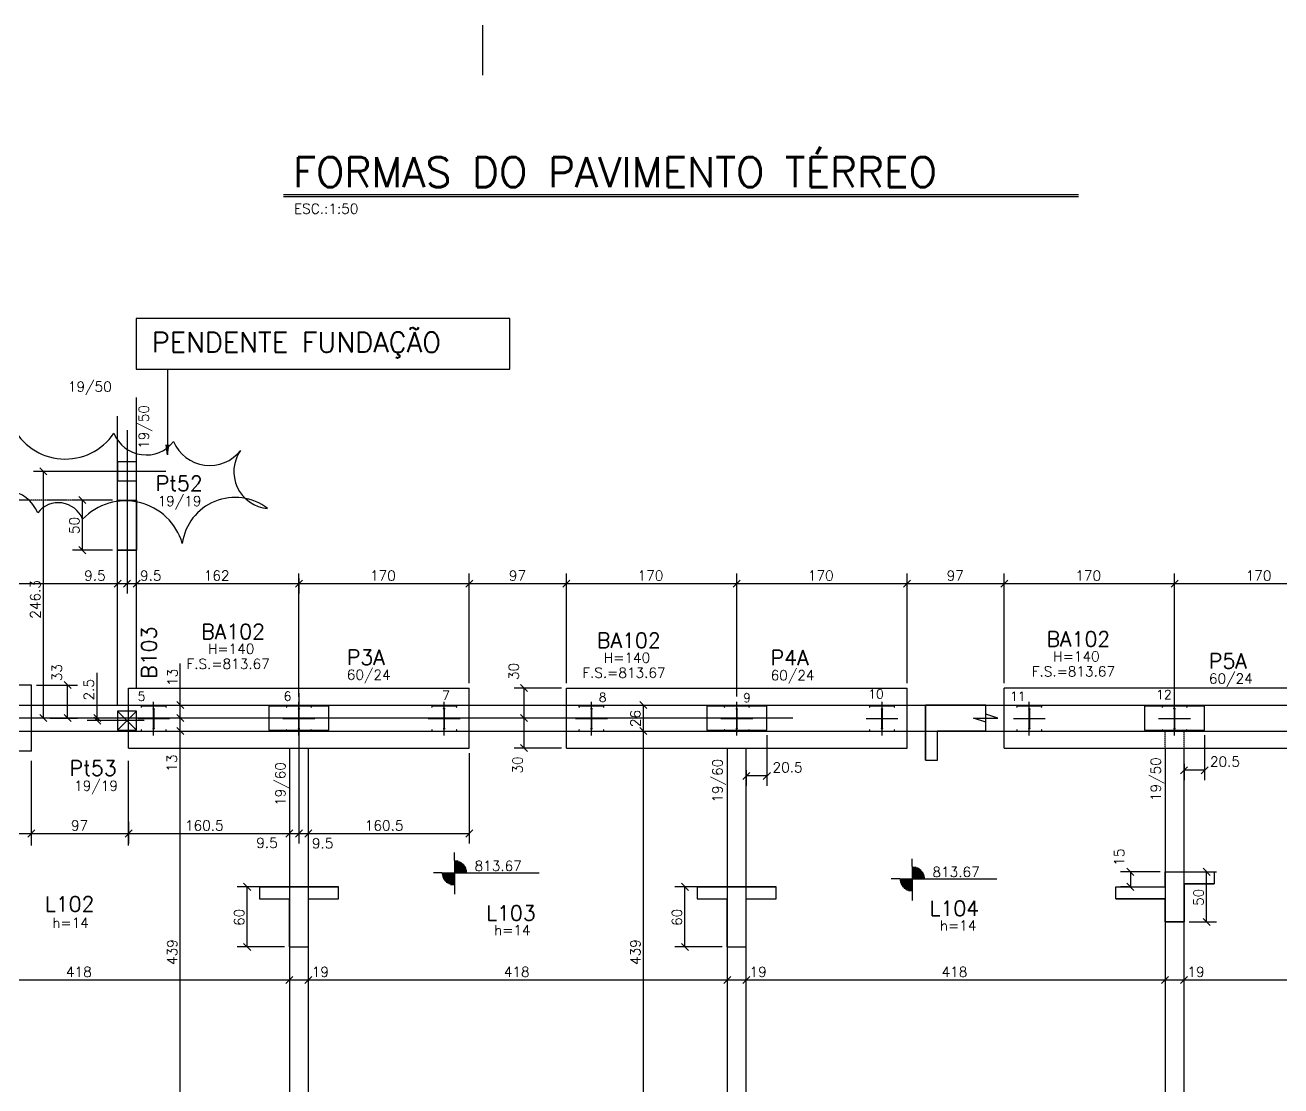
# Model space of a CAD drawing. Extents: x 880 to 5396, y 2011 to 4166.
# Drawn here: x 2111 to 3364, y 3107 to 4166 of the extents above; entities that cross this region are included whole.
import ezdxf

# ---------------------------------------------------------------- set-up
doc = ezdxf.new("R2010")
doc.units = 0
doc.header["$MEASUREMENT"] = 0
doc.linetypes.add('ESTILO_TQS_0004', pattern=[2, 0.5, -0.4, 0.1, -0.4, 0.1, -0.5])
doc.linetypes.add('ESTILO_TQS_0005', pattern=[0.4, 0.3, -0.1])
for name, color, linetype in [('1', 1, 'CONTINUOUS'), ('2', 2, 'CONTINUOUS'), ('3', 3, 'CONTINUOUS'), ('4', 4, 'CONTINUOUS'), ('6', 6, 'CONTINUOUS'), ('7', 7, 'CONTINUOUS'), ('8', 8, 'CONTINUOUS'), ('9', 9, 'CONTINUOUS')]:
    doc.layers.add(name, color=color, linetype=linetype)
doc.styles.get("Standard").update_dxf_attribs({"font": 'ROMANS.SHX'})

msp = doc.modelspace()

# ---------------------------------------------------------------- linework, layer by layer
at = {"layer": '1', "linetype": 'Continuous'}
for p, q in [((2117.031486, 3507.0645), (1777.031636, 3507.0645)), ((2117.031486, 3441.0645), (2117.031486, 3507.0645)), ((2214.0315, 3444.064515), (2214.0315, 3504.064515)), ((2214.0315, 3504.064515), (2554.031486, 3504.064515)), ((2554.031486, 3444.064515), (2554.031486, 3504.064515)), ((2651.031486, 3444.064515), (2651.031486, 3504.064515)), ((2651.031486, 3504.064515), (2991.031486, 3504.064515)), ((2991.031486, 3444.064515), (2991.031486, 3504.064515)), ((3088.031486, 3444.064515), (3088.031486, 3504.064515)), ((1540.083998, 3487.0645), (4685.408132, 3487.0645)), ((1540.012714, 3461.0645), (4683.949391, 3461.0645)), ((2117.031486, 3441.0645), (1777.031636, 3441.0645)), ((2214.0315, 3444.064515), (2554.031486, 3444.064515)), ((2651.031486, 3444.064515), (2991.031486, 3444.064515)), ((3088.031486, 3444.064515), (3428.031486, 3444.064515))]:
    msp.add_line(p, q, dxfattribs=at)
msp.add_lwpolyline([(3428.031486, 3444.064515), (3428.031486, 3504.064515), (3428.031486, 3444.064515), (3428.031486, 3504.064515), (3088.031486, 3504.064515)], dxfattribs=at)
at = {"layer": '2', "linetype": 'Continuous'}
for p, q in [((2132.457695, 3716.846439), (2125.386627, 3723.917506)), ((2171.429746, 3688.179937), (2164.358678, 3695.251005)), ((2171.429746, 3638.179937), (2164.358678, 3645.251005)), ((2199.495966, 3604.752559), (2206.567034, 3611.823626)), ((2208.995966, 3604.752559), (2216.067034, 3611.823626)), ((2208.995966, 3604.752559), (2216.067034, 3611.823626)), ((2218.495966, 3604.752559), (2225.567034, 3611.823626)), ((2380.495952, 3604.752559), (2387.56702, 3611.823626)), ((2380.495952, 3604.752559), (2387.56702, 3611.823626)), ((2380.495952, 3604.752559), (2387.56702, 3611.823626)), ((2550.495952, 3604.752559), (2557.56702, 3611.823626)), ((2550.495952, 3604.752559), (2557.56702, 3611.823626)), ((2647.495952, 3604.752559), (2654.56702, 3611.823626)), ((2647.495952, 3604.752559), (2654.56702, 3611.823626)), ((2817.495952, 3604.752559), (2824.56702, 3611.823626)), ((2817.495952, 3604.752559), (2824.56702, 3611.823626)), ((2987.495952, 3604.752559), (2994.56702, 3611.823626)), ((2987.495952, 3604.752559), (2994.56702, 3611.823626)), ((3084.495952, 3604.752559), (3091.56702, 3611.823626)), ((3084.495952, 3604.752559), (3091.56702, 3611.823626)), ((3254.495952, 3604.752559), (3261.56702, 3611.823626)), ((3254.495952, 3604.752559), (3261.56702, 3611.823626)), ((2156.705103, 3503.528966), (2149.634036, 3510.600034)), ((2612.290529, 3500.528981), (2605.219461, 3507.600049)), ((2269.097174, 3483.528966), (2262.026106, 3490.600034)), ((2731.443071, 3483.528966), (2724.372003, 3490.600034)), ((2132.457695, 3470.528981), (2125.386627, 3477.600049)), ((2156.705103, 3470.528981), (2149.634036, 3477.600049)), ((2156.705103, 3470.528981), (2149.634036, 3477.600049)), ((2186.217484, 3470.528981), (2179.146416, 3477.600049)), ((2186.217484, 3468.028966), (2179.146416, 3475.100034)), ((2269.097174, 3470.528981), (2262.026106, 3477.600049)), ((2269.097174, 3470.528981), (2262.026106, 3477.600049)), ((2612.290529, 3470.528981), (2605.219461, 3477.600049)), ((2612.290529, 3470.528981), (2605.219461, 3477.600049)), ((2269.097174, 3457.528966), (2262.026106, 3464.600034)), ((2269.097174, 3457.528966), (2262.026106, 3464.600034)), ((2731.443071, 3457.528966), (2724.372003, 3464.600034)), ((2731.443071, 3457.528966), (2724.372003, 3464.600034)), ((2612.290529, 3440.528981), (2605.219461, 3447.600049)), ((3271.067034, 3425.428194), (3263.995966, 3418.357127)), ((3291.567034, 3425.428194), (3284.495966, 3418.357127)), ((2834.067034, 3419.795231), (2826.995966, 3412.724164)), ((2854.567034, 3419.795231), (2847.495966, 3412.724164)), ((2113.495952, 3355.262826), (2120.56702, 3362.333894)), ((2113.495952, 3355.262826), (2120.56702, 3362.333894)), ((2210.495966, 3355.262826), (2217.567034, 3362.333894)), ((2210.495966, 3355.262826), (2217.567034, 3362.333894)), ((2210.495966, 3355.262826), (2217.567034, 3362.333894)), ((2370.995966, 3355.262826), (2378.067034, 3362.333894)), ((2370.995966, 3355.262826), (2378.067034, 3362.333894)), ((2380.495952, 3355.262826), (2387.56702, 3362.333894)), ((2380.495952, 3355.262826), (2387.56702, 3362.333894)), ((2389.995966, 3355.262826), (2397.067034, 3362.333894)), ((2389.995966, 3355.262826), (2397.067034, 3362.333894)), ((2550.495952, 3355.262826), (2557.56702, 3362.333894)), ((3210.449488, 3324.064458), (3217.520556, 3316.99339)), ((3293.545331, 3316.99339), (3286.474263, 3324.064458)), ((2335.889486, 3301.99339), (2328.818418, 3309.064458)), ((2772.889486, 3301.99339), (2765.818418, 3309.064458)), ((3210.449488, 3309.064458), (3217.520556, 3301.99339)), ((3293.545331, 3266.99339), (3286.474263, 3274.064458)), ((2335.889486, 3241.99339), (2328.818418, 3249.064458)), ((2772.889486, 3241.99339), (2765.818418, 3249.064458)), ((2370.995966, 3209.130716), (2378.067034, 3216.201784)), ((2370.995966, 3209.130716), (2378.067034, 3216.201784)), ((2389.995966, 3209.130716), (2397.067034, 3216.201784)), ((2389.995966, 3209.130716), (2397.067034, 3216.201784)), ((2807.995966, 3209.130716), (2815.067034, 3216.201784)), ((2807.995966, 3209.130716), (2815.067034, 3216.201784)), ((2826.995966, 3209.130716), (2834.067034, 3216.201784)), ((2826.995966, 3209.130716), (2834.067034, 3216.201784)), ((3244.995966, 3209.130716), (3252.067034, 3216.201784)), ((3244.995966, 3209.130716), (3252.067034, 3216.201784)), ((3263.995966, 3209.130716), (3271.067034, 3216.201784)), ((3263.995966, 3209.130716), (3271.067034, 3216.201784))]:
    msp.add_line(p, q, dxfattribs=at)
at = {"layer": '3', "linetype": 'Continuous'}
for p, q in [((2567.260641, 4165.886032), (2567.260641, 4115.886532)), ((2222.0315, 3504.064515), (2222.0315, 3794.199232)), ((2539.25995, 3331.993932), (2539.25995, 3339.704748)), ((2539.25995, 3331.993932), (2539.25995, 3306.993932)), ((2539.25995, 3331.386585), (2543.109075, 3331.386585)), ((2539.25995, 3330.593736), (2545.008412, 3330.593736)), ((2539.25995, 3329.800887), (2546.332208, 3329.800887)), ((2539.25995, 3329.008026), (2547.367469, 3329.008026)), ((2539.25995, 3328.215236), (2548.214809, 3328.215236)), ((2539.25995, 3327.422387), (2548.923818, 3327.422387)), ((2539.25995, 3326.629526), (2549.523154, 3326.629526)), ((2539.25995, 3325.836677), (2550.031177, 3325.836677)), ((2539.25995, 3325.043828), (2550.46033, 3325.043828)), ((2539.25995, 3324.250979), (2550.819388, 3324.250979)), ((2539.25995, 3323.45813), (2551.114694, 3323.45813)), ((2539.25995, 3322.665329), (2551.350967, 3322.665329)), ((2539.25995, 3321.87248), (2551.531545, 3321.87248)), ((2996.283857, 3325.916487), (2996.283857, 3333.627302)), ((2996.283857, 3325.916487), (2996.283857, 3300.916487)), ((2996.283857, 3325.309139), (3000.132982, 3325.309139)), ((2996.283857, 3324.51629), (3002.032319, 3324.51629)), ((2996.283857, 3323.723441), (3003.356115, 3323.723441)), ((2996.283857, 3322.93058), (3004.391376, 3322.93058)), ((2996.283857, 3322.137791), (3005.238716, 3322.137791)), ((2526.75995, 3319.493932), (2518.299509, 3319.493932)), ((2539.259902, 3318.701131), (2526.759902, 3318.701131)), ((2526.75995, 3319.493932), (2551.75995, 3319.493932)), ((2539.259902, 3317.908282), (2526.860896, 3317.908282)), ((2539.259902, 3317.115433), (2526.988259, 3317.115433)), ((2539.259902, 3316.322584), (2527.168885, 3316.322584)), ((2539.259902, 3315.529782), (2527.405158, 3315.529782)), ((2539.259902, 3314.736886), (2527.700463, 3314.736886)), ((2539.259902, 3313.944084), (2528.059522, 3313.944084)), ((2539.259902, 3313.151235), (2528.488675, 3313.151235)), ((2539.259902, 3312.358386), (2528.996697, 3312.358386)), ((2539.259902, 3311.565537), (2529.596082, 3311.565537)), ((2539.259902, 3310.772736), (2530.305043, 3310.772736)), ((2539.259902, 3309.979827), (2531.152383, 3309.979827)), ((2539.259902, 3309.187026), (2532.187644, 3309.187026)), ((2539.25995, 3321.07963), (2551.658956, 3321.07963)), ((2539.25995, 3320.286781), (2551.75995, 3320.286781)), ((2551.75995, 3319.493932), (2623.689385, 3319.493932)), ((2983.783857, 3313.416487), (2975.323416, 3313.416487)), ((2996.283809, 3312.623685), (2983.783809, 3312.623685)), ((2983.783857, 3313.416487), (3008.783857, 3313.416487)), ((2996.283809, 3311.830836), (2983.884803, 3311.830836)), ((2996.283809, 3311.037987), (2984.012166, 3311.037987)), ((2996.283809, 3310.245138), (2984.192792, 3310.245138)), ((2996.283809, 3309.452337), (2984.429065, 3309.452337)), ((2996.283857, 3321.344942), (3005.947725, 3321.344942)), ((2996.283857, 3320.552081), (3006.547061, 3320.552081)), ((2996.283857, 3319.759232), (3007.055084, 3319.759232)), ((2996.283857, 3318.966383), (3007.484237, 3318.966383)), ((2996.283857, 3318.173533), (3007.843295, 3318.173533)), ((2996.283857, 3317.380684), (3008.138601, 3317.380684)), ((2996.283857, 3316.587883), (3008.374874, 3316.587883)), ((2996.283857, 3315.795034), (3008.555452, 3315.795034)), ((2996.283857, 3315.002185), (3008.682863, 3315.002185)), ((2996.283857, 3314.209336), (3008.783857, 3314.209336)), ((3008.783857, 3313.416487), (3080.713292, 3313.416487)), ((2539.259902, 3308.394177), (2533.511439, 3308.394177)), ((2539.259902, 3307.601327), (2535.410825, 3307.601327)), ((2539.25995, 3306.993932), (2539.25995, 3298.139666)), ((2996.283809, 3308.65944), (2984.72437, 3308.65944)), ((2996.283809, 3307.866639), (2985.083429, 3307.866639)), ((2996.283809, 3307.07379), (2985.512582, 3307.07379)), ((2996.283809, 3306.280941), (2986.020604, 3306.280941)), ((2996.283809, 3305.488091), (2986.619989, 3305.488091)), ((2996.283809, 3304.69529), (2987.32895, 3304.69529)), ((2996.283809, 3303.902381), (2988.17629, 3303.902381)), ((2996.283809, 3303.10958), (2989.211551, 3303.10958)), ((2996.283809, 3302.316731), (2990.535346, 3302.316731)), ((2996.283809, 3301.523882), (2992.434732, 3301.523882)), ((2996.283857, 3300.916487), (2996.283857, 3292.062221))]:
    msp.add_line(p, q, dxfattribs=at)
at = {"layer": '3', "linetype": 'ESTILO_TQS_0004'}
for p, q in [((3248.5315, 3444.064515), (3248.5315, 3461.833104)), ((3267.5315, 3444.064515), (3267.5315, 3461.079017))]:
    msp.add_line(p, q, dxfattribs=at)
at = {"layer": '3', "linetype": 'Continuous'}
for points in [[(2203.0315, 3487.0645), (2203.0315, 3738.17062), (2203.0315, 3775.318034)], [(2374.5315, 3444.064515), (2374.5315, 3022.0645)], [(2393.5315, 3022.0645), (2393.5315, 3444.064515)], [(2811.5315, 3444.064515), (2811.5315, 3022.0645)], [(2830.5315, 3022.0645), (2830.5315, 3444.064515)], [(3248.5315, 3444.064515), (3248.5315, 3022.0645)], [(3267.5315, 3022.0645), (3267.5315, 3444.064515)]]:
    msp.add_lwpolyline(points, dxfattribs=at)
at = {"layer": '6', "linetype": 'Continuous'}
for p, q in [((2368.465482, 3996.678323), (3162.08481, 3996.678323)), ((2368.465482, 3994.880283), (3162.08481, 3994.880283)), ((2203.0315, 3691.715471), (2222.0315, 3691.715471)), ((2203.0315, 3653.715471), (2203.0315, 3691.715471)), ((2222.0315, 3641.715471), (2222.0315, 3691.715471)), ((2203.0315, 3641.715471), (2203.0315, 3653.715471)), ((2203.0315, 3641.715471), (2222.0315, 3641.715471)), ((2251.5315, 3486.0645), (2226.5315, 3486.0645)), ((2226.5315, 3486.0645), (2226.5315, 3485.310413)), ((2239.0315, 3456.715695), (2239.0315, 3490.413305)), ((2251.5315, 3485.310413), (2251.5315, 3486.0645)), ((2396.531486, 3486.070303), (2371.531486, 3486.070303)), ((2371.531486, 3486.070303), (2371.531486, 3485.316215)), ((2384.031486, 3456.721498), (2384.031486, 3490.419108)), ((2396.531486, 3485.316215), (2396.531486, 3486.070303)), ((2541.531486, 3486.071748), (2516.531486, 3486.071748)), ((2516.531486, 3486.071748), (2516.531486, 3485.317661)), ((2529.031486, 3456.722943), (2529.031486, 3490.420553)), ((2541.531486, 3485.317661), (2541.531486, 3486.071748)), ((2688.531486, 3486.073214), (2663.531486, 3486.073214)), ((2663.531486, 3486.073214), (2663.531486, 3485.319127)), ((2676.031486, 3456.724409), (2676.031486, 3490.422019)), ((2688.531486, 3485.319127), (2688.531486, 3486.073214)), ((2833.531486, 3486.07466), (2808.531486, 3486.07466)), ((2808.531486, 3486.07466), (2808.531486, 3485.320572)), ((2821.031486, 3456.725855), (2821.031486, 3490.423465)), ((2833.531486, 3485.320572), (2833.531486, 3486.07466)), ((2978.531486, 3486.076105), (2953.531486, 3486.076105)), ((2953.531486, 3486.076105), (2953.531486, 3485.322018)), ((2966.031486, 3456.7273), (2966.031486, 3490.42491)), ((2978.531486, 3485.322018), (2978.531486, 3486.076105)), ((3009.508468, 3462.0645), (3009.508468, 3487.0645)), ((3023.508468, 3487.0645), (3009.508468, 3487.0645)), ((3069.508468, 3487.0645), (3023.508468, 3487.0645)), ((3125.531486, 3486.077571), (3100.531486, 3486.077571)), ((3100.531486, 3486.077571), (3100.531486, 3485.323484)), ((3113.031486, 3456.728766), (3113.031486, 3490.426376)), ((3125.531486, 3485.323484), (3125.531486, 3486.077571)), ((3270.531486, 3486.079017), (3245.531486, 3486.079017)), ((3245.531486, 3486.079017), (3245.531486, 3485.324929)), ((3258.031486, 3456.730212), (3258.031486, 3490.427821)), ((3270.531486, 3485.324929), (3270.531486, 3486.079017)), ((2223.12253, 3473.5645), (2254.94047, 3473.5645)), ((2238.638, 3483.02973), (2238.638, 3464.100413)), ((2239.425, 3464.100413), (2239.425, 3483.028587)), ((2368.122517, 3473.570303), (2399.940456, 3473.570303)), ((2383.637986, 3483.035533), (2383.637986, 3464.106215)), ((2384.424986, 3464.106215), (2384.424986, 3483.03439)), ((2513.122517, 3473.571748), (2544.940456, 3473.571748)), ((2528.637986, 3483.036979), (2528.637986, 3464.107661)), ((2529.424986, 3464.107661), (2529.424986, 3483.035835)), ((2660.122517, 3473.573214), (2691.940456, 3473.573214)), ((2675.637986, 3483.038444), (2675.637986, 3464.109127)), ((2676.424986, 3464.109127), (2676.424986, 3483.037301)), ((2805.122517, 3473.57466), (2836.940456, 3473.57466)), ((2820.637986, 3483.03989), (2820.637986, 3464.110572)), ((2821.424986, 3464.110572), (2821.424986, 3483.038747)), ((2950.122516, 3473.576105), (2981.940456, 3473.576105)), ((2965.637986, 3483.041336), (2965.637986, 3464.112018)), ((2966.424986, 3464.112018), (2966.424986, 3483.040192)), ((3097.122516, 3473.577571), (3128.940456, 3473.577571)), ((3112.637986, 3483.042801), (3112.637986, 3464.113484)), ((3113.424986, 3464.113484), (3113.424986, 3483.041658)), ((3242.122516, 3473.579017), (3273.940456, 3473.579017)), ((3257.637986, 3483.044247), (3257.637986, 3464.114929)), ((3258.424986, 3464.114929), (3258.424986, 3483.043104)), ((2226.5315, 3461.818587), (2226.5315, 3461.0645)), ((2226.5315, 3461.0645), (2251.5315, 3461.0645)), ((2251.5315, 3461.0645), (2251.5315, 3461.818587)), ((2371.531486, 3461.82439), (2371.531486, 3461.070303)), ((2371.531486, 3461.070303), (2396.531486, 3461.070303)), ((2396.531486, 3461.070303), (2396.531486, 3461.82439)), ((2516.531486, 3461.825835), (2516.531486, 3461.071748)), ((2516.531486, 3461.071748), (2541.531486, 3461.071748)), ((2541.531486, 3461.071748), (2541.531486, 3461.825835)), ((2663.531486, 3461.827301), (2663.531486, 3461.073214)), ((2663.531486, 3461.073214), (2688.531486, 3461.073214)), ((2688.531486, 3461.073214), (2688.531486, 3461.827301)), ((2808.531486, 3461.828747), (2808.531486, 3461.07466)), ((2808.531486, 3461.07466), (2833.531486, 3461.07466)), ((2833.531486, 3461.07466), (2833.531486, 3461.828747)), ((2953.531486, 3461.830192), (2953.531486, 3461.076105)), ((2953.531486, 3461.076105), (2978.531486, 3461.076105)), ((2978.531486, 3461.076105), (2978.531486, 3461.830192)), ((3009.508468, 3432.0645), (3009.508468, 3462.0645)), ((3069.508468, 3461.0645), (3021.508468, 3461.0645)), ((3021.508468, 3432.0645), (3021.508468, 3461.0645)), ((3100.531486, 3461.831658), (3100.531486, 3461.077571)), ((3100.531486, 3461.077571), (3125.531486, 3461.077571)), ((3125.531486, 3461.077571), (3125.531486, 3461.831658)), ((3245.531486, 3461.833104), (3245.531486, 3461.079017)), ((3245.531486, 3461.079017), (3270.531486, 3461.079017)), ((3270.531486, 3461.079017), (3270.531486, 3461.833104)), ((3248.531499, 3320.528924), (3267.531499, 3320.528924)), ((3248.5315, 3320.528924), (3248.5315, 3305.528924)), ((3267.531499, 3320.528924), (3297.531499, 3320.528924)), ((2344.531499, 3305.528924), (2374.531499, 3305.528924)), ((2374.531499, 3305.528924), (2393.531499, 3305.528924)), ((2393.531499, 3305.528924), (2423.531499, 3305.528924)), ((2781.531499, 3305.528924), (2811.531499, 3305.528924)), ((2811.531499, 3305.528924), (2830.531499, 3305.528924)), ((2830.531499, 3305.528924), (2860.531499, 3305.528924)), ((3199.561954, 3305.528924), (3248.531499, 3305.528924)), ((3267.531499, 3270.528924), (3267.531499, 3308.528924)), ((3267.531499, 3308.528924), (3297.531499, 3308.528924)), ((2344.531499, 3293.528924), (2374.531499, 3293.528924)), ((2374.531499, 3245.528924), (2374.531499, 3293.528924)), ((2393.531499, 3245.528924), (2393.531499, 3293.528924)), ((2393.531499, 3293.528924), (2423.531499, 3293.528924)), ((2781.531499, 3293.528924), (2811.531499, 3293.528924)), ((2811.531499, 3245.528924), (2811.531499, 3293.528924)), ((2830.531499, 3245.528924), (2830.531499, 3293.528924)), ((2830.531499, 3293.528924), (2860.531499, 3293.528924)), ((3199.561954, 3293.528924), (3248.531499, 3293.528924)), ((3248.5315, 3293.528924), (3248.5315, 3270.528924)), ((3248.531499, 3270.528924), (3267.531499, 3270.528924)), ((2374.531499, 3245.528924), (2393.531499, 3245.528924)), ((2811.531499, 3245.528924), (2830.531499, 3245.528924))]:
    msp.add_line(p, q, dxfattribs=at)
for centre, radius, start, end in [((2227.1565, 3485.310413), 0.625, 180, 256.861226), ((2250.9065, 3485.310413), 0.625, 283.138774, 0), ((2372.156486, 3485.316215), 0.625, 180, 256.861226), ((2395.906486, 3485.316215), 0.625, 283.138774, 0), ((2517.156486, 3485.317661), 0.625, 180, 256.861226), ((2540.906486, 3485.317661), 0.625, 283.138774, 0), ((2664.156486, 3485.319127), 0.625, 180, 256.861226), ((2687.906486, 3485.319127), 0.625, 283.138774, 0), ((2809.156486, 3485.320572), 0.625, 180, 256.861226), ((2832.906486, 3485.320572), 0.625, 283.138774, 0), ((2954.156486, 3485.322018), 0.625, 180, 256.861226), ((2977.906486, 3485.322018), 0.625, 283.138774, 0), ((3101.156486, 3485.323484), 0.625, 180, 256.861226), ((3124.906486, 3485.323484), 0.625, 283.138774, 0), ((3246.156486, 3485.324929), 0.625, 180, 256.861226), ((3269.906486, 3485.324929), 0.625, 283.138774, 0), ((2238.012999, 3483.028585), 0.625002, 359.895004, 76.861148), ((2240.05, 3483.028587), 0.625, 103.138774, 180), ((2383.012985, 3483.034388), 0.625002, 359.895004, 76.861148), ((2385.049986, 3483.03439), 0.625, 103.138774, 180), ((2528.012985, 3483.035833), 0.625002, 359.895004, 76.861148), ((2530.049986, 3483.035835), 0.625, 103.138774, 180), ((2675.012985, 3483.037299), 0.625002, 359.895004, 76.861148), ((2677.049986, 3483.037301), 0.625, 103.138774, 180), ((2820.012985, 3483.038745), 0.625002, 359.895004, 76.861148), ((2822.049986, 3483.038747), 0.625, 103.138774, 180), ((2965.012985, 3483.04019), 0.625002, 359.895004, 76.861148), ((2967.049986, 3483.040192), 0.625, 103.138774, 180), ((3112.012985, 3483.041656), 0.625002, 359.895004, 76.861148), ((3114.049986, 3483.041658), 0.625, 103.138774, 180), ((3257.012985, 3483.043102), 0.625002, 359.895004, 76.861148), ((3259.049986, 3483.043104), 0.625, 103.138774, 180), ((2227.1565, 3461.818587), 0.625, 103.138774, 180), ((2238.013, 3464.100413), 0.625, 283.138774, 0), ((2240.05, 3464.100413), 0.625, 180, 256.861226), ((2250.9065, 3461.818587), 0.625, 0, 76.861226), ((2372.156486, 3461.82439), 0.625, 103.138774, 180), ((2383.012986, 3464.106215), 0.625, 283.138774, 0), ((2385.049986, 3464.106215), 0.625, 180, 256.861226), ((2395.906486, 3461.82439), 0.625, 0, 76.861226), ((2517.156486, 3461.825835), 0.625, 103.138774, 180), ((2528.012986, 3464.107661), 0.625, 283.138774, 0), ((2530.049986, 3464.107661), 0.625, 180, 256.861226), ((2540.906486, 3461.825835), 0.625, 0, 76.861226), ((2664.156486, 3461.827301), 0.625, 103.138774, 180), ((2675.012986, 3464.109127), 0.625, 283.138774, 0), ((2677.049986, 3464.109127), 0.625, 180, 256.861226), ((2687.906486, 3461.827301), 0.625, 0, 76.861226), ((2809.156486, 3461.828747), 0.625, 103.138774, 180), ((2820.012986, 3464.110572), 0.625, 283.138774, 0), ((2822.049986, 3464.110572), 0.625, 180, 256.861226), ((2832.906486, 3461.828747), 0.625, 0, 76.861226), ((2954.156486, 3461.830192), 0.625, 103.138774, 180), ((2965.012986, 3464.112018), 0.625, 283.138774, 0), ((2967.049986, 3464.112018), 0.625, 180, 256.861226), ((2977.906486, 3461.830192), 0.625, 0, 76.861226), ((3101.156486, 3461.831658), 0.625, 103.138774, 180), ((3112.012986, 3464.113484), 0.625, 283.138774, 0), ((3114.049986, 3464.113484), 0.625, 180, 256.861226), ((3124.906486, 3461.831658), 0.625, 0, 76.861226), ((3246.156486, 3461.833104), 0.625, 103.138774, 180), ((3257.012986, 3464.114929), 0.625, 283.138774, 0), ((3259.049986, 3464.114929), 0.625, 180, 256.861226), ((3269.906486, 3461.833104), 0.625, 0, 76.861226)]:
    msp.add_arc(centre, radius, start, end, dxfattribs=at)
at = {"layer": '7', "linetype": 'Continuous'}
for points in [[(2203.0315, 3710.881973), (2222.0315, 3710.881973), (2222.0315, 3729.881973), (2203.0315, 3729.881973), (2203.0315, 3710.881973)], [(2354.0315, 3462.0645), (2414.0315, 3462.0645), (2414.0315, 3486.0645), (2354.0315, 3486.0645), (2354.0315, 3462.0645)], [(2791.0315, 3462.0645), (2851.0315, 3462.0645), (2851.0315, 3486.0645), (2791.0315, 3486.0645), (2791.0315, 3462.0645)], [(3228.0315, 3462.0645), (3288.0315, 3462.0645), (3288.0315, 3486.0645), (3228.0315, 3486.0645), (3228.0315, 3462.0645)], [(2203.0315, 3462.0645), (2222.0315, 3462.0645), (2222.0315, 3481.0645), (2203.0315, 3481.0645), (2203.0315, 3462.0645)]]:
    msp.add_lwpolyline(points, dxfattribs=at)
at = {"layer": '8', "linetype": 'Continuous'}
for points in [[(2203.0315, 3691.715471), (2222.0315, 3691.715471), (2222.0315, 3641.715471), (2203.0315, 3641.715471), (2203.0315, 3691.715471)], [(3009.508468, 3432.0645), (3021.508468, 3432.0645), (3021.508468, 3461.0645), (3069.508468, 3461.0645), (3069.508468, 3487.0645), (3023.508468, 3487.0645), (3009.508468, 3487.0645), (3009.508468, 3432.0645)], [(3297.531499, 3308.528924), (3267.5315, 3308.528924), (3267.5315, 3270.528924), (3248.5315, 3270.528924), (3248.5315, 3293.528924), (3199.561954, 3293.528924), (3199.561954, 3305.528924), (3248.5315, 3305.528924), (3248.5315, 3320.528924), (3297.531499, 3320.528924), (3297.531499, 3308.528924)], [(2344.531499, 3305.528924), (2344.531499, 3293.528924), (2374.531499, 3293.528924), (2374.531499, 3245.528924), (2393.531499, 3245.528924), (2393.531499, 3293.528924), (2423.531499, 3293.528924), (2423.531499, 3305.528924), (2344.531499, 3305.528924)], [(2781.531499, 3305.528924), (2781.531499, 3293.528924), (2811.531499, 3293.528924), (2811.531499, 3245.528924), (2830.531499, 3245.528924), (2830.531499, 3293.528924), (2860.531499, 3293.528924), (2860.531499, 3305.528924), (2781.531499, 3305.528924)]]:
    msp.add_lwpolyline(points, dxfattribs=at)
at = {"layer": '9', "linetype": 'Continuous'}
for p, q in [((2212.5315, 3761.360046), (2212.5315, 3598.288092)), ((2251.169419, 3720.381973), (2118.922161, 3720.381973)), ((2128.922161, 3474.064515), (2128.922161, 3720.381973)), ((2198.0315, 3691.715471), (2157.894212, 3691.715471)), ((2167.894212, 3641.715471), (2167.894212, 3691.715471)), ((2198.0315, 3641.715471), (2157.894212, 3641.715471)), ((2384.031486, 3495.419108), (2384.031486, 3618.288092)), ((2384.031486, 3613.288092), (2384.031486, 3598.288092)), ((2554.031486, 3509.064515), (2554.031486, 3618.288092)), ((2651.031486, 3509.064515), (2651.031486, 3618.288092)), ((2821.031486, 3495.423465), (2821.031486, 3618.288092)), ((2991.031486, 3509.064515), (2991.031486, 3618.288092)), ((3088.031486, 3509.064515), (3088.031486, 3618.288092)), ((3258.031486, 3461.730212), (3258.031486, 3618.288092)), ((1951.0315, 3608.288092), (2203.0315, 3608.288092)), ((2203.0315, 3608.288092), (2212.5315, 3608.288092)), ((2212.5315, 3608.288092), (2222.0315, 3608.288092)), ((2222.0315, 3608.288092), (2384.031486, 3608.288092)), ((2384.031486, 3608.288092), (2554.031486, 3608.288092)), ((2554.031486, 3608.288092), (2651.031486, 3608.288092)), ((2651.031486, 3608.288092), (2821.031486, 3608.288092)), ((2821.031486, 3608.288092), (2991.031486, 3608.288092)), ((2991.031486, 3608.288092), (3088.031486, 3608.288092)), ((3088.031486, 3608.288092), (3258.031486, 3608.288092)), ((3258.031486, 3608.288092), (3428.031486, 3608.288092)), ((2265.56164, 3474.064515), (2265.56164, 3528.445227)), ((2182.68195, 3474.064515), (2182.68195, 3519.058847)), ((2122.031486, 3507.0645), (2163.16957, 3507.0645)), ((2153.16957, 3474.064515), (2153.16957, 3507.0645)), ((2384.031486, 3499.064515), (2384.031486, 3348.79836)), ((2646.031486, 3504.064515), (2598.754995, 3504.064515)), ((2608.754995, 3474.064515), (2608.754995, 3504.064515)), ((2727.907537, 3461.0645), (2727.907537, 3487.0645)), ((2876.984063, 3474.064515), (1734.521193, 3474.064515)), ((2165.695921, 3474.064515), (2118.922161, 3474.064515)), ((2135.507492, 3474.064515), (2163.16957, 3474.064515)), ((2188.721517, 3474.064515), (2172.68195, 3474.064515)), ((2182.68195, 3471.5645), (2182.68195, 3474.064515)), ((2203.0315, 3481.0645), (2222.0315, 3462.0645)), ((2203.0315, 3462.0645), (2222.0315, 3481.0645)), ((2265.56164, 3461.0645), (2265.56164, 3474.064515)), ((2646.031486, 3474.064515), (2598.754995, 3474.064515)), ((2608.754995, 3444.064515), (2608.754995, 3474.064515)), ((2229.626905, 3471.5645), (2172.68195, 3471.5645)), ((2265.56164, 3022.0645), (2265.56164, 3461.0645)), ((2727.907537, 3022.0645), (2727.907537, 3461.0645)), ((2851.0315, 3457.0645), (2851.0315, 3406.259697)), ((3288.0315, 3457.0645), (3288.0315, 3411.89266)), ((2554.031486, 3439.064515), (2554.031486, 3348.79836)), ((2646.031486, 3444.064515), (2598.754995, 3444.064515)), ((2117.031486, 3346.758507), (2117.031486, 3431.509925)), ((2214.0315, 3346.758507), (2214.0315, 3431.509925)), ((3267.5315, 3428.310075), (3267.5315, 3411.89266)), ((2830.5315, 3421.90056), (2830.5315, 3406.259697)), ((2851.0315, 3416.259697), (2830.5315, 3416.259697)), ((3288.0315, 3421.89266), (3267.5315, 3421.89266)), ((2214.0315, 3370.347683), (2214.0315, 3348.79836)), ((2374.5315, 3368.59252), (2374.5315, 3348.79836)), ((2393.5315, 3361.948439), (2393.5315, 3368.79836)), ((1947.031486, 3358.79836), (2117.031486, 3358.79836)), ((2117.031486, 3358.79836), (2214.0315, 3358.79836)), ((2214.0315, 3358.79836), (2374.5315, 3358.79836)), ((2374.5315, 3358.79836), (2384.031486, 3358.79836)), ((2384.031486, 3358.79836), (2393.5315, 3358.79836)), ((2393.5315, 3358.79836), (2554.031486, 3358.79836)), ((3243.5315, 3320.528924), (3203.985022, 3320.528924)), ((3213.985022, 3320.528924), (3213.985022, 3305.528924)), ((3287.820063, 3320.528924), (3300.009797, 3320.528924)), ((3290.009797, 3270.528924), (3290.009797, 3320.528924)), ((2346.022704, 3305.528924), (2322.353952, 3305.528924)), ((2332.353952, 3245.528924), (2332.353952, 3305.528924)), ((2783.022704, 3305.528924), (2759.353952, 3305.528924)), ((2769.353952, 3245.528924), (2769.353952, 3305.528924)), ((3212.047316, 3305.528924), (3203.985022, 3305.528924)), ((3272.531499, 3270.528924), (3300.009797, 3270.528924)), ((2369.531499, 3245.528924), (2322.353952, 3245.528924)), ((2806.531499, 3245.528924), (2759.353952, 3245.528924)), ((1956.517304, 3212.66625), (2374.5315, 3212.66625)), ((2374.5315, 3212.66625), (2393.5315, 3212.66625)), ((2393.5315, 3212.66625), (2811.5315, 3212.66625)), ((2811.5315, 3212.66625), (2830.5315, 3212.66625)), ((2830.5315, 3212.66625), (3248.5315, 3212.66625)), ((3248.5315, 3212.66625), (3267.5315, 3212.66625)), ((3267.5315, 3212.66625), (3683.0315, 3212.66625))]:
    msp.add_line(p, q, dxfattribs=at)
at = {"layer": '9', "linetype": 'ESTILO_TQS_0005'}
msp.add_line((2157.894212, 3691.715471), (1951.0315, 3691.715471), dxfattribs=at)
at = {"layer": '9', "linetype": 'Continuous'}
for points in [[(2252.884346, 3822.293737), (2594.599, 3822.293737), (2594.599, 3872.966253), (2221.70126, 3872.966253), (2221.70126, 3822.293737), (2252.884346, 3822.293737), (2252.884346, 3736.973349), (2251.579084, 3746.887797), (2252.884346, 3736.973349), (2254.189608, 3746.887797)], [(3069.508468, 3462.0645), (3069.508468, 3470.064515), (3057.508468, 3474.0645), (3081.508468, 3474.0645), (3069.508468, 3478.064508), (3069.508468, 3486.0645)]]:
    msp.add_lwpolyline(points, dxfattribs=at)
for centre, radius, start, end in [((2150.796346, 3791.397772), 58.75, 205.751552, 325.751552), ((2231.534802, 3771.460811), 34.75, 202.193848, 322.193848), ((2294.917338, 3765.00929), 38.875, 202.457138, 322.457138), ((2356.032304, 3720.073242), 37, 144.952626, 264.952626), ((2089.762751, 3665.166262), 36.25, 22.428051, 142.428051), ((2143.851908, 3662.905083), 26.125, 21.979874, 141.979874), ((2210.835614, 3631.847477), 59.125, 16.317058, 136.317058), ((2320.211862, 3641.243237), 53.125, 52.193834, 172.193834)]:
    msp.add_arc(centre, radius, start, end, dxfattribs=at)

# ---------------------------------------------------------------- texts
at = {"layer": '2', "linetype": 'Continuous'}
for s, p in [('ESC.:1:50', (2379.084966, 3977.604343)), ('9.5', (2169.69817, 3611.288092)), ('9.5', (2225.36483, 3611.288092)), ('162', (2289.031493, 3611.288092)), ('170', (2455.031486, 3611.288092)), ('97', (2593.531486, 3611.288092)), ('170', (2722.031486, 3611.288092)), ('170', (2892.031486, 3611.288092)), ('97', (3030.531486, 3611.288092)), ('170', (3159.031486, 3611.288092)), ('170', (3329.031486, 3611.288092)), ('20.5', (3293.374268, 3425.564273)), ('20.5', (2856.773038, 3419.805383)), ('97', (2156.531493, 3361.79836)), ('160.5', (2270.2815, 3361.79836)), ('160.5', (2449.781493, 3361.79836)), ('9.5', (2341.427591, 3344.420348)), ('9.5', (2396.999543, 3344.016208)), ('418', (2151.524402, 3215.66625)), ('19', (2396.86483, 3215.66625)), ('418', (2588.5315, 3215.66625)), ('19', (2833.86483, 3215.66625)), ('418', (3025.5315, 3215.66625)), ('19', (3270.86483, 3215.66625))]:
    msp.add_text(s, height=10, dxfattribs=at).set_placement(p)
for s, p in [('50', (2164.894212, 3657.715471)), ('246.3', (2125.922161, 3573.223244)), ('33', (2147.489109, 3510.805898)), ('30', (2603.383909, 3512.074172)), ('2.5', (2179.338209, 3491.588711)), ('13', (2262.8355, 3506.144754)), ('26', (2724.907537, 3465.0645)), ('13', (2262.146027, 3420.432403)), ('30', (2607.236924, 3418.64763)), ('15', (3207.768595, 3326.582289)), ('50', (3287.009797, 3286.528924)), ('60', (2329.353952, 3266.528924)), ('60', (2766.353952, 3266.528924)), ('439', (2262.56164, 3227.5645)), ('439', (2724.907537, 3227.5645))]:
    msp.add_text(s, height=10, rotation=90, dxfattribs=at).set_placement(p)
at = {"layer": '3', "linetype": 'Continuous'}
for s, height, p in [('19/50', 10, (2153.46453, 3799.934055)), ('19/19', 10, (2242.990384, 3685.702748)), ('H=140', 10, (2293.264426, 3538.174387)), ('H=140', 10, (2688.37432, 3529.329317)), ('H=140', 10, (3136.968364, 3530.654558)), ('F.S.=813.67', 10, (2271.777617, 3523.13362)), ('60/24', 10, (2431.849838, 3512.299407)), ('F.S.=813.67', 10, (2666.887511, 3514.288551)), ('60/24', 10, (2854.901436, 3511.804952)), ('F.S.=813.67', 10, (3115.481556, 3515.613792)), ('60/24', 10, (3292.337499, 3508.51441)), ('5', 9, (2223.040717, 3491.298018)), ('6', 9, (2368.821762, 3491.423703)), ('7', 9, (2526.937503, 3492.100567)), ('8', 9, (2683.336773, 3490.291332)), ('9', 9, (2827.407796, 3489.769471)), ('10', 9, (2952.353265, 3493.55086)), ('11', 9, (3093.948746, 3491.40692)), ('12', 9, (3239.733499, 3493.071855)), ('19/19', 10, (2159.672687, 3401.442371)), ('813.67', 10, (2559.358945, 3321.490472)), ('813.67', 10, (3016.382852, 3315.413026)), ('h=14', 10, (2137.849884, 3264.713047)), ('h=14', 10, (3023.823469, 3261.888118)), ('h=14', 10, (2578.813975, 3257.280693))]:
    msp.add_text(s, height=height, dxfattribs=at).set_placement(p)
for s, p in [('19/50', (2234.215563, 3742.841541)), ('19/60', (2370.542271, 3386.357069)), ('19/60', (2806.807352, 3389.683871)), ('19/50', (3244.273187, 3391.16934))]:
    msp.add_text(s, height=10, rotation=90, dxfattribs=at).set_placement(p)
at = {"layer": '4', "linetype": 'Continuous'}
for s, height, p in [('PENDENTE FUNDAÇÃO', 20, (2236.985947, 3839.220252)), ('Pt52', 15, (2241.104139, 3700.804257)), ('BA102', 15, (2286.466562, 3552.895155)), ('BA102', 15, (3130.1705, 3545.375326)), ('BA102', 15, (2681.576456, 3544.050085)), ('P3A', 15, (2431.849838, 3527.299407)), ('P4A', 15, (2854.901436, 3526.804952)), ('P5A', 15, (3292.337499, 3523.51441)), ('Pt53', 15, (2155.144031, 3416.54388)), ('L102', 15, (2130.434907, 3280.889161)), ('L103', 15, (2570.869553, 3271.897367)), ('L104', 15, (3013.49572, 3276.504791))]:
    msp.add_text(s, height=height, dxfattribs=at).set_placement(p)
msp.add_text('B103', height=15, rotation=90, dxfattribs=at).set_placement((2241.852595, 3513.339506))
at = {"layer": '6', "linetype": 'Continuous'}
msp.add_text('FORMAS DO PAVIMENTO TÉRREO', height=30, dxfattribs=at).set_placement((2377.98003, 4004.202412))

doc.saveas('drawing.dxf')
